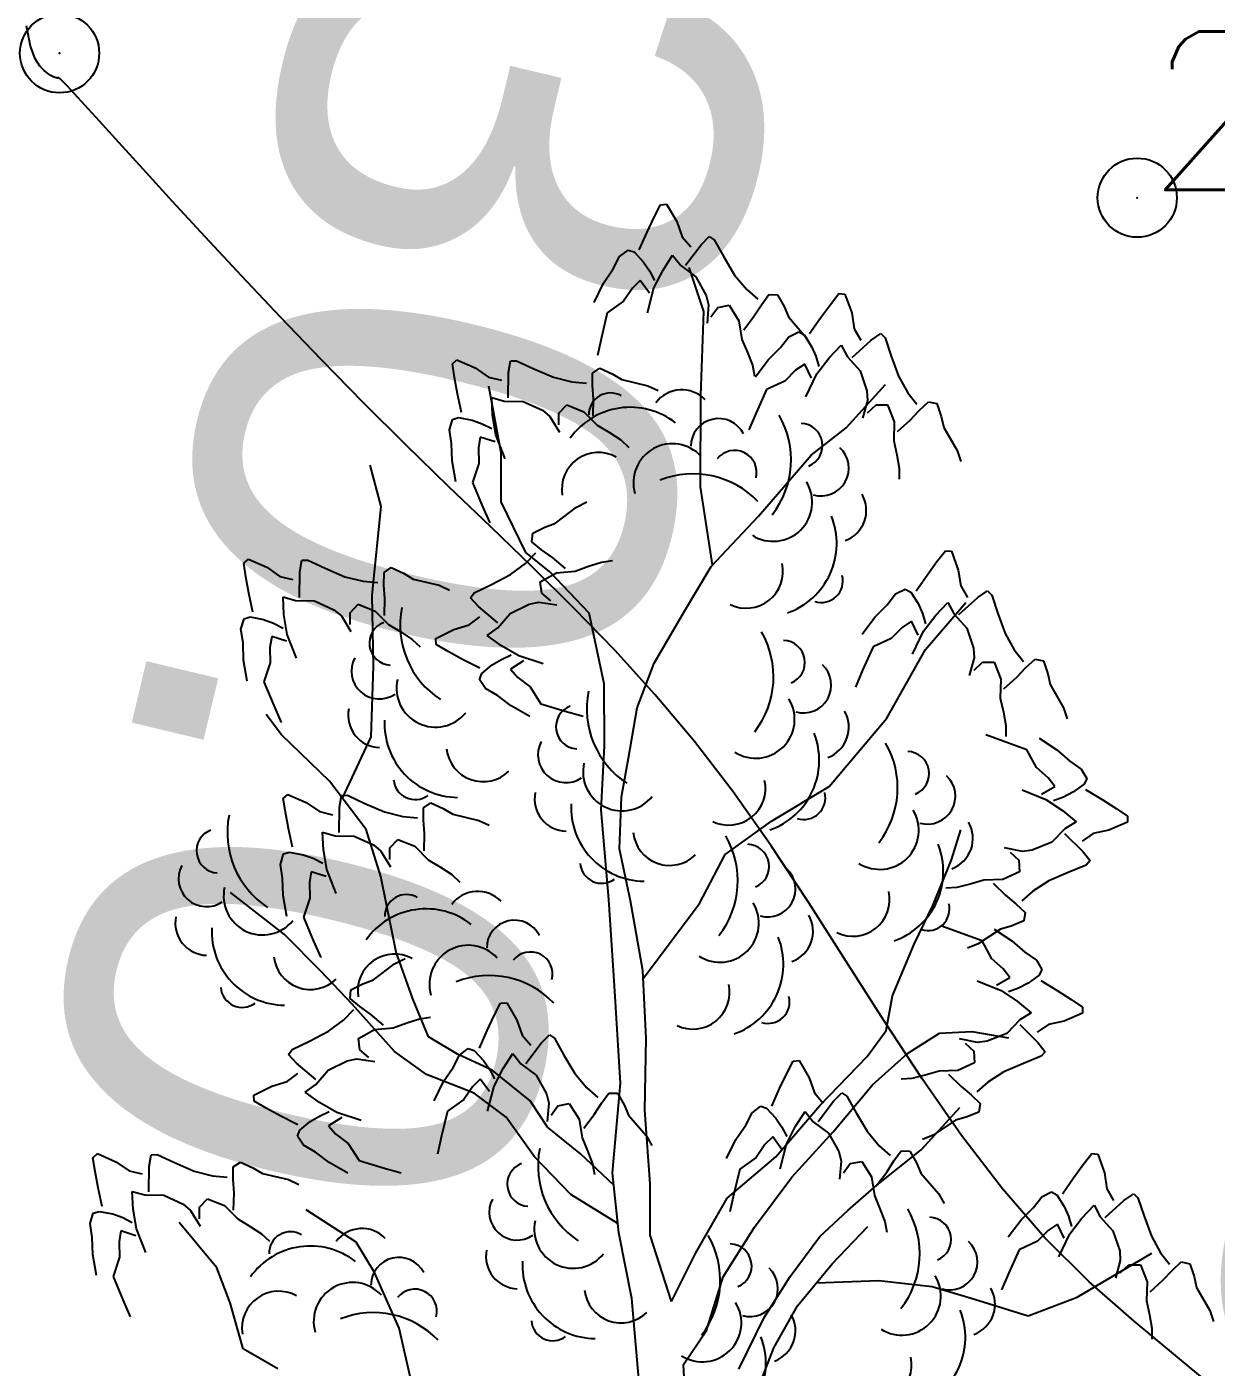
# Model space of a CAD drawing. Header units: millimetres. Extents: x 524954 to 526204, y 9523489 to 9524010.
# Drawn here: x 525163.7 to 525171.21, y 9523746.87 to 9523755.34 of the extents above; entities that cross this region are included whole.
import ezdxf
from ezdxf.enums import TextEntityAlignment as Align

# ---------------------------------------------------------------- set-up
doc = ezdxf.new("R2010")
doc.units = ezdxf.units.MM
doc.header["$PDMODE"] = 32
doc.header["$PDSIZE"] = 0.5
doc.linetypes.add('ACAD_ISO12W100', pattern=[21, 12, -3, 0, -3, 0, -3])
for name, color, linetype in [('Arbre', 34, 'ACAD_ISO12W100'), ('CN_10_00', 1, 'Continuous'), ('Route - Axe Route de la corniche 1 - Restitution en plan - Talus déblais', 1, 'Continuous'), ('Route - Axe Route de la corniche 1 - Textes - Tabulations', 5, 'Continuous'), ('TopoAlt', 3, 'Continuous'), ('TOPOJIS', 7, 'Continuous')]:
    doc.layers.add(name, color=color, linetype=linetype)
doc.styles.add('Affichages route', font='arial.ttf', dxfattribs={"height": 0.5})
doc.styles.add('Simplex 1.0', font='Simplex.shx', dxfattribs={"width": 0.99, "height": 1})

# ---------------------------------------------------------------- blocks, each defined once
blk = doc.blocks.new('TCPOINT M')
at = {"color": 0}
blk.add_point((0, 0), dxfattribs=at)
at = {"layer": 'TopoAlt', "style": 'Simplex 1.0', "width": 0.99}
blk.add_attdef('ALT', (0.15, 0.15), '', height=1, dxfattribs=at)
blk = doc.blocks.new('v088')
at = {"color": 3, "linetype": 'Continuous'}
for p, q in [((-0.0239, 12.3184), (0.0161, 12.3965)), ((0.0161, 12.3965), (0.0546, 12.3999)), ((0.0546, 12.3999), (0.1184, 12.2906)), ((-0.0686, 12.2238), (-0.0239, 12.3184)), ((0.1184, 12.2906), (0.1522, 12.1952)), ((-0.1179, 12.1126), (-0.0686, 12.2238)), ((0.1522, 12.1952), (0.2074, 12.1313)), ((0.2717, 12.1435), (0.3242, 12.1966)), ((0.3242, 12.1966), (0.3557, 12.1751)), ((-0.2428, 12.0693), (-0.1881, 12.111)), ((-0.1881, 12.111), (-0.1505, 12.0986)), ((0.1746, 12.0155), (0.2717, 12.1435)), ((0.3557, 12.1751), (0.415, 12.0689)), ((-0.2828, 11.9912), (-0.2428, 12.0693)), ((-0.1505, 12.0986), (-0.0915, 12.0354)), ((-0.0915, 12.0354), (-0.0536, 11.98)), ((0.0317, 11.9844), (0.0922, 12.0781)), ((0.0922, 12.0781), (0.1437, 12.0135)), ((0.415, 12.0689), (0.4841, 11.9528)), ((-0.344, 11.9013), (-0.2828, 11.9912)), ((-0.0536, 11.98), (-0.0225, 11.9193)), ((-0.0252, 11.8718), (0.0317, 11.9844)), ((0.1437, 12.0135), (0.2395, 11.9416)), ((0.2395, 11.9416), (0.3048, 11.8248)), ((0.4841, 11.9528), (0.5601, 11.8616)), ((-0.4033, 11.7804), (-0.344, 11.9013)), ((-0.1618, 11.8694), (-0.2169, 11.7884)), ((-0.1123, 11.9179), (-0.1618, 11.8694)), ((-0.0542, 11.8389), (-0.1123, 11.9179)), ((-0.066, 11.7153), (-0.0252, 11.8718)), ((0.5601, 11.8616), (0.6304, 11.8005)), ((-0.2169, 11.7884), (-0.3202, 11.714)), ((0.3048, 11.8248), (0.32, 11.7651)), ((0.6527, 11.7656), (0.6994, 11.8293)), ((0.6994, 11.8293), (0.7544, 11.828)), ((0.7544, 11.828), (0.796, 11.7537)), ((1.0886, 11.7676), (1.1424, 11.8368)), ((1.1424, 11.8368), (1.1809, 11.833)), ((1.1809, 11.833), (1.2232, 11.7138)), ((-0.3202, 11.714), (-0.3572, 11.5582)), ((0.32, 11.7651), (0.3106, 11.6498)), ((0.3344, 11.6895), (0.378, 11.7487)), ((0.378, 11.7487), (0.4498, 11.7623)), ((0.4498, 11.7623), (0.5114, 11.6644)), ((0.5418, 11.6075), (0.6075, 11.6944)), ((0.6075, 11.6944), (0.6527, 11.7656)), ((0.796, 11.7537), (0.824, 11.6885)), ((0.824, 11.6885), (0.9344, 11.5607)), ((1.027, 11.683), (1.0886, 11.7676)), ((1.2232, 11.7138), (1.2386, 11.6137)), ((0.5114, 11.6644), (0.5299, 11.5465)), ((0.9578, 11.583), (1.027, 11.683)), ((1.2386, 11.6137), (1.2809, 11.5407)), ((-0.3572, 11.5582), (-0.3824, 11.4437)), ((0.5299, 11.5465), (0.5653, 11.4632)), ((0.7732, 11.4945), (0.827, 11.5637)), ((0.827, 11.5637), (0.8886, 11.5945)), ((0.8886, 11.5945), (0.9232, 11.5753)), ((0.9232, 11.5753), (0.9693, 11.5022)), ((0.9344, 11.5607), (0.97, 11.497)), ((1.2271, 11.433), (1.3463, 11.5407)), ((1.3463, 11.5407), (1.4079, 11.583)), ((1.4079, 11.583), (1.4348, 11.556)), ((1.4348, 11.556), (1.4733, 11.4406)), ((0.5653, 11.4632), (0.5962, 11.3829)), ((0.6962, 11.4176), (0.7732, 11.4945)), ((0.9693, 11.5022), (0.9963, 11.4406)), ((0.9963, 11.4406), (1.0155, 11.3753)), ((1.0809, 11.4291), (1.1578, 11.5099)), ((1.1578, 11.5099), (1.1963, 11.4368)), ((1.1963, 11.4368), (1.2771, 11.3483)), ((1.4733, 11.4406), (1.5194, 11.3137)), ((-1.2987, 11.3921), (-1.2695, 11.4174)), ((-1.2853, 11.3054), (-1.2987, 11.3921)), ((-1.2695, 11.4174), (-1.1537, 11.3664)), ((-1.1537, 11.3664), (-1.0704, 11.3089)), ((-0.9434, 11.3371), (-0.9319, 11.4109)), ((-0.9319, 11.4109), (-0.8938, 11.412)), ((-0.8938, 11.412), (-0.7835, 11.3608)), ((-0.7835, 11.3608), (-0.6595, 11.3072)), ((-0.4126, 11.3334), (-0.3673, 11.3647)), ((-0.3673, 11.3647), (-0.2901, 11.3288)), ((0.5962, 11.3829), (0.6091, 11.3149)), ((0.6155, 11.3099), (0.6962, 11.4176)), ((0.8693, 11.3522), (0.8001, 11.2829)), ((0.927, 11.3906), (0.8693, 11.3522)), ((0.9693, 11.3022), (0.927, 11.3906)), ((1.004, 11.3291), (1.0809, 11.4291)), ((1.2771, 11.3483), (1.3194, 11.2214)), ((-1.266, 11.2026), (-1.2853, 11.3054)), ((-1.0704, 11.3089), (-0.9882, 11.2895)), ((-0.9469, 11.1764), (-0.9434, 11.3371)), ((-0.6595, 11.3072), (-0.5444, 11.2779)), ((-0.5444, 11.2779), (-0.4516, 11.2697)), ((-0.4131, 11.2545), (-0.4126, 11.3334)), ((-0.2901, 11.3288), (-0.2291, 11.2925)), ((-0.2291, 11.2925), (-0.0648, 11.2537)), ((0.8001, 11.2829), (0.6847, 11.2291)), ((0.9347, 11.1829), (1.004, 11.3291)), ((1.5194, 11.3137), (1.5771, 11.2099)), ((-1.2408, 11.0836), (-1.266, 11.2026)), ((-1.0503, 11.1789), (-0.9708, 11.1567)), ((-1.0444, 11.0675), (-1.0503, 11.1789)), ((-0.4079, 11.1703), (-0.4131, 11.2545)), ((-0.0648, 11.2537), (0.0014, 11.223)), ((0.6847, 11.2291), (0.6193, 11.0829)), ((1.3194, 11.2214), (1.3232, 11.1598)), ((1.5771, 11.2099), (1.6348, 11.1368)), ((-0.9708, 11.1567), (-0.851, 11.1547)), ((-0.851, 11.1547), (-0.7296, 11.0984)), ((-0.7296, 11.0984), (-0.6822, 11.0589)), ((-0.6257, 11.0796), (-0.5755, 11.1328)), ((-0.5755, 11.1328), (-0.4682, 11.0896)), ((-0.4102, 11.0614), (-0.4079, 11.1703)), ((1.3232, 11.1598), (1.2925, 11.0483)), ((1.3232, 11.0829), (1.3771, 11.1329)), ((1.3771, 11.1329), (1.4502, 11.1329)), ((1.4502, 11.1329), (1.4925, 11.0252)), ((1.5925, 11.0368), (1.6502, 11.0983)), ((1.6502, 11.0983), (1.7079, 11.1522)), ((1.7079, 11.1522), (1.7617, 11.1406)), ((1.7617, 11.1406), (1.7887, 11.0598)), ((-1.3166, 10.9752), (-1.2967, 11.0411)), ((-1.2967, 11.0411), (-1.2589, 11.0531)), ((-1.2589, 11.0531), (-1.1741, 11.0365)), ((-1.1741, 11.0365), (-1.1109, 11.0139)), ((-1.1109, 11.0139), (-1.0501, 10.983)), ((-1.0245, 10.9429), (-1.0444, 11.0675)), ((-0.6822, 11.0589), (-0.6222, 10.96)), ((-0.6263, 11.0061), (-0.6257, 11.0796)), ((-0.4682, 11.0896), (-0.3841, 11.005)), ((0.6193, 11.0829), (0.5731, 10.9752)), ((1.4925, 11.0252), (1.4886, 10.906)), ((1.5117, 10.9637), (1.5925, 11.0368)), ((1.7887, 11.0598), (1.8041, 10.9906)), ((-1.3032, 10.8885), (-1.3166, 10.9752)), ((-1.122, 10.9292), (-1.1336, 10.8608)), ((-1.0286, 10.8992), (-1.122, 10.9292)), ((-0.9657, 10.7922), (-1.0245, 10.9429)), ((-0.3841, 11.005), (-0.3065, 10.9583)), ((-0.3065, 10.9583), (-0.2344, 10.9114)), ((1.8041, 10.9906), (1.8887, 10.8444)), ((-1.3, 10.7798), (-1.3032, 10.8885)), ((-1.1336, 10.8608), (-1.1308, 10.7629)), ((-0.2344, 10.9114), (-0.1841, 10.8638)), ((1.4886, 10.906), (1.5079, 10.8175)), ((1.8887, 10.8444), (1.9118, 10.7752)), ((-1.2771, 10.6471), (-1.3, 10.7798)), ((-1.1308, 10.7629), (-1.1708, 10.642)), ((1.5079, 10.8175), (1.5233, 10.7329)), ((1.5233, 10.7329), (1.5233, 10.6636)), ((-1.1708, 10.642), (-1.1094, 10.4942)), ((-0.514, 10.4875), (-0.4484, 10.5194)), ((-1.1094, 10.4942), (-1.0628, 10.3867)), ((-0.648, 10.3846), (-0.514, 10.4875)), ((-0.7912, 10.3231), (-0.7146, 10.3603)), ((-0.7146, 10.3603), (-0.648, 10.3846)), ((-0.7957, 10.2682), (-0.7912, 10.3231)), ((-0.7348, 10.218), (-0.7957, 10.2682)), ((-0.8359, 10.1311), (-0.7709, 10.1978)), ((-0.6662, 10.1688), (-0.7348, 10.218)), ((-0.5833, 10.0982), (-0.6662, 10.1688)), ((1.7617, 10.1424), (1.8156, 10.2117)), ((1.8156, 10.2117), (1.8541, 10.2078)), ((1.8541, 10.2078), (1.8964, 10.0886)), ((-2.6162, 10.1323), (-2.587, 10.1577)), ((-2.6028, 10.0456), (-2.6162, 10.1323)), ((-2.587, 10.1577), (-2.4712, 10.1066)), ((-2.4712, 10.1066), (-2.3879, 10.0492)), ((-2.2643, 9.9167), (-2.2608, 10.0773)), ((-2.2608, 10.0773), (-2.2494, 10.1511)), ((-2.2494, 10.1511), (-2.2113, 10.1522)), ((-2.2113, 10.1522), (-2.101, 10.101)), ((-2.101, 10.101), (-1.977, 10.0475)), ((-1.7301, 10.0737), (-1.6848, 10.1049)), ((-1.6848, 10.1049), (-1.6075, 10.069)), ((-0.9313, 10.0604), (-0.8359, 10.1311)), ((-0.6418, 10.0712), (-0.5231, 10.0829)), ((-0.5231, 10.0829), (-0.4378, 10.1134)), ((-0.4378, 10.1134), (-0.3559, 10.1397)), ((-0.3559, 10.1397), (-0.2873, 10.1487)), ((1.7002, 10.0578), (1.7617, 10.1424)), ((1.8964, 10.0886), (1.9118, 9.9886)), ((-2.5835, 9.9428), (-2.6028, 10.0456)), ((-2.3879, 10.0492), (-2.3057, 10.0298)), ((-1.977, 10.0475), (-1.8618, 10.0181)), ((-1.8618, 10.0181), (-1.7691, 10.0099)), ((-1.7305, 9.9947), (-1.7301, 10.0737)), ((-1.7254, 9.9105), (-1.7305, 9.9947)), ((-1.6075, 10.069), (-1.5466, 10.0327)), ((-1.5466, 10.0327), (-1.3822, 9.9939)), ((-1.3822, 9.9939), (-1.316, 9.9632)), ((-1.1606, 9.945), (-1.0512, 9.9981)), ((-1.0512, 9.9981), (-0.9313, 10.0604)), ((-0.7431, 10.0152), (-0.6418, 10.0712)), ((-0.7336, 9.9427), (-0.7431, 10.0152)), ((1.631, 9.9578), (1.7002, 10.0578)), ((-2.5582, 9.8238), (-2.5835, 9.9428)), ((-2.3678, 9.9191), (-2.2883, 9.8969)), ((-2.3619, 9.8077), (-2.3678, 9.9191)), ((-1.7277, 9.8016), (-1.7254, 9.9105)), ((-1.1838, 9.9148), (-1.1606, 9.945)), ((-1.1339, 9.8592), (-1.1838, 9.9148)), ((-0.677, 9.8958), (-0.7336, 9.9427)), ((1.4463, 9.8693), (1.5002, 9.9386)), ((1.5002, 9.9386), (1.5617, 9.9693)), ((1.5617, 9.9693), (1.5963, 9.9501)), ((1.5963, 9.9501), (1.6425, 9.877)), ((1.9002, 9.8078), (2.0195, 9.9155)), ((1.9118, 9.9886), (1.9541, 9.9155)), ((2.0195, 9.9155), (2.081, 9.9578)), ((2.081, 9.9578), (2.1079, 9.9309)), ((2.1079, 9.9309), (2.1464, 9.8155)), ((-2.2883, 9.8969), (-2.1685, 9.895)), ((-2.1685, 9.895), (-2.0471, 9.8386)), ((-2.0471, 9.8386), (-1.9997, 9.7992)), ((-1.9432, 9.8199), (-1.893, 9.873)), ((-1.893, 9.873), (-1.7856, 9.8299)), ((-1.7856, 9.8299), (-1.7015, 9.7452)), ((-1.0116, 9.755), (-1.1339, 9.8592)), ((-0.9342, 9.8156), (-0.8138, 9.874)), ((-0.8138, 9.874), (-0.7533, 9.8858)), ((-0.7533, 9.8858), (-0.6387, 9.8698)), ((1.3694, 9.7924), (1.4463, 9.8693)), ((1.6425, 9.877), (1.6694, 9.8155)), ((1.7541, 9.8039), (1.831, 9.8847)), ((1.831, 9.8847), (1.8695, 9.8116)), ((-2.634, 9.7155), (-2.6142, 9.7814)), ((-2.6142, 9.7814), (-2.5764, 9.7933)), ((-2.5764, 9.7933), (-2.4916, 9.7768)), ((-2.4916, 9.7768), (-2.4283, 9.7541)), ((-2.4283, 9.7541), (-2.3676, 9.7232)), ((-2.3419, 9.6831), (-2.3619, 9.8077)), ((-1.9997, 9.7992), (-1.9397, 9.7002)), ((-1.9438, 9.7464), (-1.9432, 9.8199)), ((-1.7015, 9.7452), (-1.624, 9.6985)), ((-1.2895, 9.7147), (-1.1923, 9.7429)), ((-1.1923, 9.7429), (-1.1254, 9.7944)), ((-1.0114, 9.724), (-0.9342, 9.8156)), ((1.2886, 9.6847), (1.3694, 9.7924)), ((1.6002, 9.7655), (1.5425, 9.727)), ((1.6425, 9.677), (1.6002, 9.7655)), ((1.6694, 9.8155), (1.6887, 9.7501)), ((1.6771, 9.7039), (1.7541, 9.8039)), ((1.8695, 9.8116), (1.9502, 9.7232)), ((2.1464, 9.8155), (2.1926, 9.6885)), ((-2.6206, 9.6288), (-2.634, 9.7155)), ((-2.4395, 9.6694), (-2.4511, 9.6011)), ((-2.3461, 9.6395), (-2.4395, 9.6694)), ((-2.2831, 9.5325), (-2.3419, 9.6831)), ((-1.624, 9.6985), (-1.5519, 9.6516)), ((-1.4022, 9.6572), (-1.2895, 9.7147)), ((-1.401, 9.6186), (-1.4022, 9.6572)), ((-1.0789, 9.6763), (-1.0114, 9.724)), ((-0.9888, 9.6106), (-1.0789, 9.6763)), ((1.4733, 9.6578), (1.3579, 9.6039)), ((1.5425, 9.727), (1.4733, 9.6578)), ((1.6079, 9.5578), (1.6771, 9.7039)), ((1.9502, 9.7232), (1.9925, 9.5962)), ((2.1926, 9.6885), (2.2503, 9.5847)), ((-2.6175, 9.52), (-2.6206, 9.6288)), ((-2.4511, 9.6011), (-2.4483, 9.5032)), ((-1.5519, 9.6516), (-1.5015, 9.6041)), ((-1.3254, 9.5742), (-1.401, 9.6186)), ((-1.2335, 9.5242), (-1.3254, 9.5742)), ((-0.8796, 9.5473), (-0.9888, 9.6106)), ((1.3579, 9.6039), (1.2925, 9.4577)), ((1.9925, 9.5962), (1.9964, 9.5347)), ((2.2503, 9.5847), (2.308, 9.5116)), ((-2.5946, 9.3874), (-2.6175, 9.52)), ((-2.4483, 9.5032), (-2.4883, 9.3823)), ((-1.1253, 9.4685), (-1.2335, 9.5242)), ((-1.1132, 9.4352), (-1.0467, 9.4905)), ((-1.0467, 9.4905), (-0.9892, 9.5252)), ((-0.9892, 9.5252), (-0.9269, 9.5527)), ((-0.8484, 9.5165), (-0.9306, 9.463)), ((-0.7257, 9.4976), (-0.8796, 9.5473)), ((1.9964, 9.5347), (1.9656, 9.4231)), ((1.9964, 9.4577), (2.0502, 9.5077)), ((2.0502, 9.5077), (2.1233, 9.5077)), ((2.1233, 9.5077), (2.1656, 9.4)), ((2.3233, 9.4731), (2.381, 9.527)), ((2.381, 9.527), (2.4349, 9.5154)), ((2.4349, 9.5154), (2.4618, 9.4347)), ((-1.1278, 9.3984), (-1.1132, 9.4352)), ((-0.9306, 9.463), (-0.885, 9.4108)), ((-0.885, 9.4108), (-0.8073, 9.3511)), ((1.2925, 9.4577), (1.2463, 9.35)), ((2.1656, 9.4), (2.1618, 9.2808)), ((2.1849, 9.3385), (2.2657, 9.4116)), ((2.2657, 9.4116), (2.3233, 9.4731)), ((2.4618, 9.4347), (2.4772, 9.3654)), ((-2.4883, 9.3823), (-2.4269, 9.2344)), ((-1.0892, 9.3413), (-1.1278, 9.3984)), ((-1.0136, 9.2969), (-1.0892, 9.3413)), ((-0.8073, 9.3511), (-0.7389, 9.2437)), ((2.4772, 9.3654), (2.5618, 9.2193)), ((-2.4269, 9.2344), (-2.3802, 9.1269)), ((-0.9273, 9.2307), (-1.0136, 9.2969)), ((-0.81, 9.1646), (-0.9273, 9.2307)), ((-0.7389, 9.2437), (-0.5855, 9.1979)), ((2.1618, 9.2808), (2.181, 9.1923)), ((-0.5855, 9.1979), (-0.4727, 9.1661)), ((2.181, 9.1923), (2.1964, 9.1077)), ((2.5618, 9.2193), (2.5849, 9.15)), ((2.1964, 9.1077), (2.1964, 9.0385)), ((2.1801, 9.009), (2.0697, 9.0483)), ((2.3301, 8.953), (2.1801, 9.009)), ((2.4064, 9.0272), (2.519, 8.9533)), ((2.3912, 8.8412), (2.3301, 8.953)), ((2.519, 8.9533), (2.6006, 8.8814)), ((2.4646, 8.7765), (2.3912, 8.8412)), ((2.6006, 8.8814), (2.6731, 8.832)), ((2.6731, 8.832), (2.7077, 8.7725)), ((2.5067, 8.7213), (2.4646, 8.7765)), ((2.6907, 8.7368), (2.6207, 8.6861)), ((2.7077, 8.7725), (2.6907, 8.7368)), ((-2.3661, 8.6466), (-2.3369, 8.6719)), ((-2.3527, 8.5599), (-2.3661, 8.6466)), ((-2.3369, 8.6719), (-2.2212, 8.6209)), ((-2.0108, 8.5916), (-1.9993, 8.6654)), ((-1.9993, 8.6654), (-1.9613, 8.6665)), ((-1.9613, 8.6665), (-1.8509, 8.6153)), ((2.2998, 8.7005), (2.4501, 8.6406)), ((2.421, 8.6735), (2.5067, 8.7213)), ((2.4501, 8.6406), (2.5548, 8.5702)), ((2.5609, 8.6554), (2.4969, 8.632)), ((2.6207, 8.6861), (2.5609, 8.6554)), ((2.7005, 8.7027), (2.8047, 8.6399)), ((2.8047, 8.6399), (2.8931, 8.5838)), ((-2.3334, 8.4571), (-2.3527, 8.5599)), ((-2.2212, 8.6209), (-2.1379, 8.5634)), ((-2.1379, 8.5634), (-2.0557, 8.544)), ((-2.0143, 8.4309), (-2.0108, 8.5916)), ((-1.8509, 8.6153), (-1.7269, 8.5617)), ((-1.7269, 8.5617), (-1.6118, 8.5324)), ((-1.4805, 8.509), (-1.4801, 8.5879)), ((-1.4801, 8.5879), (-1.4347, 8.6192)), ((-1.4347, 8.6192), (-1.3575, 8.5833)), ((-1.3575, 8.5833), (-1.2966, 8.547)), ((2.5548, 8.5702), (2.6402, 8.4985)), ((2.8931, 8.5838), (2.9656, 8.5345)), ((-1.6118, 8.5324), (-1.519, 8.5242)), ((-1.4754, 8.4248), (-1.4805, 8.509)), ((-1.2966, 8.547), (-1.1322, 8.5082)), ((-1.1322, 8.5082), (-1.066, 8.4775)), ((2.6402, 8.4985), (2.5697, 8.4555)), ((2.9641, 8.4958), (2.8478, 8.4461)), ((2.9656, 8.5345), (2.9641, 8.4958)), ((-2.3082, 8.3381), (-2.3334, 8.4571)), ((-2.1178, 8.4334), (-2.0382, 8.4112)), ((-2.1118, 8.322), (-2.1178, 8.4334)), ((-2.0382, 8.4112), (-1.9184, 8.4092)), ((-1.9184, 8.4092), (-1.7971, 8.3529)), ((-1.6931, 8.3341), (-1.643, 8.3873)), ((-1.643, 8.3873), (-1.5356, 8.3441)), ((-1.4776, 8.3159), (-1.4754, 8.4248)), ((2.5697, 8.4555), (2.4865, 8.3693)), ((2.5678, 8.4245), (2.6828, 8.3123)), ((2.749, 8.4244), (2.6787, 8.3776)), ((2.8478, 8.4461), (2.749, 8.4244)), ((-2.3641, 8.2956), (-2.3264, 8.3076)), ((-2.3264, 8.3076), (-2.2415, 8.291)), ((-2.0919, 8.1974), (-2.1118, 8.322)), ((-1.7971, 8.3529), (-1.7497, 8.3134)), ((-1.7497, 8.3134), (-1.6897, 8.2145)), ((-1.6937, 8.2606), (-1.6931, 8.3341)), ((-1.5356, 8.3441), (-1.4515, 8.2595)), ((2.3013, 8.3113), (2.188, 8.335)), ((2.2245, 8.3065), (2.2778, 8.2559)), ((2.3625, 8.3191), (2.3013, 8.3113)), ((2.4865, 8.3693), (2.3625, 8.3191)), ((2.6828, 8.3123), (2.7289, 8.2536)), ((-2.384, 8.2298), (-2.3641, 8.2956)), ((-2.3706, 8.1431), (-2.384, 8.2298)), ((-2.2415, 8.291), (-2.1783, 8.2684)), ((-2.1783, 8.2684), (-2.1175, 8.2375)), ((-1.4515, 8.2595), (-1.374, 8.2128)), ((2.2778, 8.2559), (2.2824, 8.183)), ((2.7037, 8.225), (2.591, 8.1793)), ((2.7289, 8.2536), (2.7037, 8.225)), ((-2.3674, 8.0343), (-2.3706, 8.1431)), ((-2.1895, 8.1837), (-2.2011, 8.1153)), ((-2.0961, 8.1537), (-2.1895, 8.1837)), ((-2.0331, 8.0467), (-2.0919, 8.1974)), ((-1.374, 8.2128), (-1.3019, 8.1659)), ((-1.3019, 8.1659), (-1.2515, 8.1184)), ((2.0584, 8.1303), (1.9713, 8.1055)), ((2.1776, 8.1339), (2.0584, 8.1303)), ((2.2824, 8.183), (2.1776, 8.1339)), ((2.591, 8.1793), (2.4672, 8.1253)), ((-2.2011, 8.1153), (-2.1982, 8.0174)), ((1.8878, 8.0848), (1.8187, 8.0804)), ((1.9713, 8.1055), (1.8878, 8.0848)), ((2.1174, 8.1109), (2.1954, 8.0349)), ((2.3672, 8.0611), (2.2979, 7.9989)), ((2.4672, 8.1253), (2.3672, 8.0611)), ((-2.3445, 7.9016), (-2.3674, 8.0343)), ((-2.1982, 8.0174), (-2.2383, 7.8966)), ((2.1954, 8.0349), (2.2605, 7.9811)), ((2.2605, 7.9811), (2.3179, 7.927)), ((-2.2383, 7.8966), (-2.1768, 7.7487)), ((2.3179, 7.927), (2.3098, 7.8725)), ((1.8965, 7.8022), (1.7861, 7.8414)), ((2.0465, 7.7461), (1.8965, 7.8022)), ((2.1627, 7.8208), (2.0222, 7.7271)), ((2.1227, 7.8203), (2.2353, 7.7465)), ((2.2308, 7.8405), (2.1627, 7.8208)), ((2.3098, 7.8725), (2.2308, 7.8405)), ((-2.1768, 7.7487), (-2.1302, 7.6412)), ((2.0222, 7.7271), (1.9545, 7.6997)), ((2.1075, 7.6343), (2.0465, 7.7461)), ((2.2353, 7.7465), (2.3169, 7.6746)), ((-1.6632, 7.6026), (-1.5976, 7.6345)), ((2.1809, 7.5696), (2.1075, 7.6343)), ((2.3169, 7.6746), (2.3894, 7.6252)), ((2.3894, 7.6252), (2.424, 7.5657)), ((-1.7972, 7.4997), (-1.6632, 7.6026)), ((2.223, 7.5144), (2.1809, 7.5696)), ((2.424, 7.5657), (2.407, 7.5299)), ((-1.9404, 7.4382), (-1.8638, 7.4754)), ((-1.8638, 7.4754), (-1.7972, 7.4997)), ((2.0162, 7.4937), (2.1664, 7.4338)), ((2.1373, 7.4666), (2.223, 7.5144)), ((2.337, 7.4793), (2.2772, 7.4485)), ((2.407, 7.5299), (2.337, 7.4793)), ((2.4169, 7.4959), (2.521, 7.4331)), ((-1.9448, 7.3833), (-1.9404, 7.4382)), ((-1.8839, 7.3331), (-1.9448, 7.3833)), ((2.1664, 7.4338), (2.2711, 7.3633)), ((2.2772, 7.4485), (2.2132, 7.4252)), ((2.521, 7.4331), (2.6094, 7.377)), ((2.6094, 7.377), (2.6819, 7.3276)), ((-1.985, 7.2461), (-1.9201, 7.3129)), ((-1.8154, 7.2839), (-1.8839, 7.3331)), ((-1.7325, 7.2133), (-1.8154, 7.2839)), ((-1.0336, 7.2746), (-0.9936, 7.3527)), ((-0.9936, 7.3527), (-0.9551, 7.3561)), ((-0.9551, 7.3561), (-0.8913, 7.2468)), ((2.2711, 7.3633), (2.3565, 7.2916)), ((2.3565, 7.2916), (2.286, 7.2486)), ((2.6805, 7.289), (2.5641, 7.2392)), ((2.6819, 7.3276), (2.6805, 7.289)), ((-2.0805, 7.1754), (-1.985, 7.2461)), ((-1.791, 7.1862), (-1.6722, 7.1979)), ((-1.6722, 7.1979), (-1.587, 7.2285)), ((-1.587, 7.2285), (-1.5051, 7.2548)), ((-1.5051, 7.2548), (-1.4365, 7.2638)), ((-1.0783, 7.18), (-1.0336, 7.2746)), ((-0.8913, 7.2468), (-0.8575, 7.1514)), ((2.286, 7.2486), (2.2028, 7.1624)), ((2.2841, 7.2177), (2.3991, 7.1055)), ((2.4653, 7.2176), (2.395, 7.1707)), ((2.5641, 7.2392), (2.4653, 7.2176)), ((-2.3098, 7.06), (-2.2004, 7.1132)), ((-2.2004, 7.1132), (-2.0805, 7.1754)), ((-1.8923, 7.1303), (-1.791, 7.1862)), ((-1.8828, 7.0578), (-1.8923, 7.1303)), ((-1.1277, 7.0688), (-1.0783, 7.18)), ((-0.8575, 7.1514), (-0.8023, 7.0875)), ((-0.7381, 7.0997), (-0.6855, 7.1528)), ((-0.6855, 7.1528), (-0.654, 7.1313)), ((-0.654, 7.1313), (-0.5947, 7.0251)), ((2.0176, 7.1045), (1.9044, 7.1282)), ((2.2028, 7.1624), (2.0788, 7.1122)), ((-2.333, 7.0298), (-2.3098, 7.06)), ((-2.283, 6.9743), (-2.333, 7.0298)), ((-1.8262, 7.0109), (-1.8828, 7.0578)), ((-1.2526, 7.0255), (-1.1978, 7.0672)), ((-1.1978, 7.0672), (-1.1602, 7.0548)), ((-1.1602, 7.0548), (-1.1012, 6.9916)), ((-0.978, 6.9406), (-0.9175, 7.0343)), ((-0.9175, 7.0343), (-0.8661, 6.9697)), ((-0.8351, 6.9716), (-0.7381, 7.0997)), ((1.9408, 7.0996), (1.9941, 7.049)), ((1.9941, 7.049), (1.9988, 6.9761)), ((2.0788, 7.1122), (2.0176, 7.1045)), ((2.3991, 7.1055), (2.4452, 7.0467)), ((2.4452, 7.0467), (2.4201, 7.0181)), ((-2.1607, 6.8701), (-2.283, 6.9743)), ((-2.0833, 6.9307), (-1.963, 6.9891)), ((-1.963, 6.9891), (-1.9025, 7.0009)), ((-1.9025, 7.0009), (-1.7879, 6.9849)), ((-1.3538, 6.8575), (-1.2925, 6.9474)), ((-1.2925, 6.9474), (-1.2526, 7.0255)), ((-1.1012, 6.9916), (-1.0633, 6.9361)), ((-0.8661, 6.9697), (-0.7702, 6.8978)), ((-0.5947, 7.0251), (-0.5257, 6.909)), ((0.8128, 6.9092), (0.8527, 6.9872)), ((0.8527, 6.9872), (0.8913, 6.9906)), ((0.8913, 6.9906), (0.9551, 6.8814)), ((1.9988, 6.9761), (1.8939, 6.9271)), ((2.3073, 6.9725), (2.1835, 6.9184)), ((2.4201, 7.0181), (2.3073, 6.9725)), ((-2.3415, 6.858), (-2.2745, 6.9095)), ((-2.1606, 6.8391), (-2.0833, 6.9307)), ((-1.122, 6.8741), (-1.1715, 6.8255)), ((-1.0639, 6.7951), (-1.122, 6.8741)), ((-1.0633, 6.9361), (-1.0322, 6.8755)), ((-1.0349, 6.828), (-0.978, 6.9406)), ((-0.7702, 6.8978), (-0.705, 6.781)), ((-0.5257, 6.909), (-0.4496, 6.8178)), ((0.7681, 6.8145), (0.8128, 6.9092)), ((0.9551, 6.8814), (0.9888, 6.786)), ((1.6041, 6.8779), (1.535, 6.8736)), ((1.6876, 6.8986), (1.6041, 6.8779)), ((1.7747, 6.9234), (1.6876, 6.8986)), ((1.8939, 6.9271), (1.7747, 6.9234)), ((1.8337, 6.904), (1.9118, 6.828)), ((2.1835, 6.9184), (2.0835, 6.8543)), ((-2.5514, 6.7723), (-2.4387, 6.8298)), ((-2.4387, 6.8298), (-2.3415, 6.858)), ((-2.228, 6.7914), (-2.1606, 6.8391)), ((-2.1379, 6.7256), (-2.228, 6.7914)), ((-1.413, 6.7366), (-1.3538, 6.8575)), ((-1.1715, 6.8255), (-1.2266, 6.7446)), ((-1.0757, 6.6715), (-1.0349, 6.828)), ((-0.705, 6.781), (-0.6897, 6.7213)), ((-0.4496, 6.8178), (-0.3793, 6.7567)), ((-0.357, 6.7218), (-0.3104, 6.7855)), ((-0.3104, 6.7855), (-0.2553, 6.7842)), ((-0.2553, 6.7842), (-0.2138, 6.7099)), ((0.7187, 6.7034), (0.7681, 6.8145)), ((0.9888, 6.786), (1.0441, 6.7221)), ((1.1083, 6.7343), (1.1609, 6.7873)), ((1.1609, 6.7873), (1.1923, 6.7659)), ((1.9118, 6.828), (1.9768, 6.7743)), ((1.9768, 6.7743), (2.0342, 6.7201)), ((2.0835, 6.8543), (2.0142, 6.7921)), ((-2.5502, 6.7337), (-2.5514, 6.7723)), ((-2.4746, 6.6893), (-2.5502, 6.7337)), ((-2.0288, 6.6624), (-2.1379, 6.7256)), ((-1.2266, 6.7446), (-1.3299, 6.6702)), ((-0.6897, 6.7213), (-0.6991, 6.6059)), ((-0.6753, 6.6457), (-0.6318, 6.7049)), ((-0.6318, 6.7049), (-0.56, 6.7185)), ((-0.56, 6.7185), (-0.4983, 6.6206)), ((-0.4022, 6.6506), (-0.357, 6.7218)), ((-0.2138, 6.7099), (-0.1857, 6.6447)), ((0.5938, 6.6601), (0.6485, 6.7018)), ((0.6485, 6.7018), (0.6861, 6.6893)), ((1.0112, 6.6062), (1.1083, 6.7343)), ((1.1923, 6.7659), (1.2517, 6.6597)), ((2.0342, 6.7201), (2.0261, 6.6656)), ((-2.3827, 6.6392), (-2.4746, 6.6893)), ((-2.2745, 6.5836), (-2.3827, 6.6392)), ((-2.2624, 6.5503), (-2.1959, 6.6055)), ((-2.1959, 6.6055), (-2.1384, 6.6402)), ((-2.1384, 6.6402), (-2.076, 6.6678)), ((-1.9976, 6.6315), (-2.0798, 6.5781)), ((-1.8748, 6.6127), (-2.0288, 6.6624)), ((-1.3299, 6.6702), (-1.3669, 6.5144)), ((-0.4983, 6.6206), (-0.4798, 6.5027)), ((-0.4679, 6.5637), (-0.4022, 6.6506)), ((-0.1857, 6.6447), (-0.0753, 6.5169)), ((0.5538, 6.582), (0.5938, 6.6601)), ((0.6861, 6.6893), (0.7451, 6.6262)), ((0.7451, 6.6262), (0.7831, 6.5707)), ((0.8684, 6.5752), (0.9289, 6.6689)), ((0.9289, 6.6689), (0.9803, 6.6043)), ((1.2517, 6.6597), (1.3207, 6.5436)), ((1.879, 6.6139), (1.7385, 6.5203)), ((1.9472, 6.6337), (1.879, 6.6139)), ((2.0261, 6.6656), (1.9472, 6.6337)), ((-2.2769, 6.5134), (-2.2624, 6.5503)), ((-2.0798, 6.5781), (-2.0342, 6.5259)), ((-2.0342, 6.5259), (-1.9565, 6.4662)), ((0.4926, 6.4921), (0.5538, 6.582)), ((0.7831, 6.5707), (0.8142, 6.5101)), ((0.8114, 6.4626), (0.8684, 6.5752)), ((0.9803, 6.6043), (1.0762, 6.5324)), ((1.0762, 6.5324), (1.1414, 6.4156)), ((1.3207, 6.5436), (1.3968, 6.4523)), ((1.7385, 6.5203), (1.6708, 6.4929)), ((-2.2384, 6.4564), (-2.2769, 6.5134)), ((-2.1628, 6.412), (-2.2384, 6.4564)), ((-1.9565, 6.4662), (-1.8881, 6.3588)), ((-1.3669, 6.5144), (-1.3922, 6.3999)), ((-0.4798, 6.5027), (-0.4444, 6.4194)), ((-0.0753, 6.5169), (-0.0397, 6.4532)), ((0.4333, 6.3712), (0.4926, 6.4921)), ((0.6749, 6.4601), (0.6198, 6.3792)), ((0.7244, 6.5087), (0.6749, 6.4601)), ((0.7824, 6.4297), (0.7244, 6.5087)), ((0.7707, 6.306), (0.8114, 6.4626)), ((1.3968, 6.4523), (1.4671, 6.3913)), ((-3.5682, 6.3771), (-3.539, 6.4025)), ((-3.5548, 6.2904), (-3.5682, 6.3771)), ((-3.539, 6.4025), (-3.4232, 6.3514)), ((-3.4232, 6.3514), (-3.3399, 6.2939)), ((-3.2129, 6.3221), (-3.2014, 6.3959)), ((-3.2014, 6.3959), (-3.1633, 6.397)), ((-3.1633, 6.397), (-3.053, 6.3458)), ((-2.0765, 6.3457), (-2.1628, 6.412)), ((-1.8881, 6.3588), (-1.7347, 6.313)), ((-0.4444, 6.4194), (-0.4135, 6.3391)), ((0.6198, 6.3792), (0.5164, 6.3047)), ((1.1414, 6.4156), (1.1567, 6.3559)), ((1.1567, 6.3559), (1.1472, 6.2405)), ((1.2146, 6.3394), (1.2864, 6.3531)), ((1.2864, 6.3531), (1.3481, 6.2552)), ((1.4442, 6.2852), (1.4894, 6.3564)), ((1.4894, 6.3564), (1.536, 6.4201)), ((1.536, 6.4201), (1.5911, 6.4188)), ((1.5911, 6.4188), (1.6326, 6.3444)), ((2.6849, 6.3343), (2.7388, 6.4036)), ((2.7388, 6.4036), (2.7772, 6.3997)), ((2.7772, 6.3997), (2.8196, 6.2805)), ((-3.5355, 6.1876), (-3.5548, 6.2904)), ((-3.3399, 6.2939), (-3.2577, 6.2746)), ((-3.2164, 6.1615), (-3.2129, 6.3221)), ((-3.053, 6.3458), (-2.929, 6.2922)), ((-2.929, 6.2922), (-2.8139, 6.2629)), ((-2.6826, 6.2395), (-2.6821, 6.3185)), ((-2.6821, 6.3185), (-2.6368, 6.3497)), ((-2.6368, 6.3497), (-2.5596, 6.3138)), ((-2.5596, 6.3138), (-2.4986, 6.2775)), ((-2.4986, 6.2775), (-2.3343, 6.2387)), ((-1.9592, 6.2797), (-2.0765, 6.3457)), ((-1.7347, 6.313), (-1.6219, 6.2812)), ((-0.4135, 6.3391), (-0.4006, 6.2711)), ((0.5164, 6.3047), (0.4795, 6.1489)), ((1.171, 6.2803), (1.2146, 6.3394)), ((1.3784, 6.1983), (1.4442, 6.2852)), ((1.6326, 6.3444), (1.6606, 6.2793)), ((1.6606, 6.2793), (1.771, 6.1515)), ((2.6234, 6.2497), (2.6849, 6.3343)), ((2.8196, 6.2805), (2.8349, 6.1805)), ((-3.5103, 6.0686), (-3.5355, 6.1876)), ((-2.8139, 6.2629), (-2.7211, 6.2547)), ((-2.6774, 6.1553), (-2.6826, 6.2395)), ((-2.3343, 6.2387), (-2.2681, 6.208)), ((1.3481, 6.2552), (1.3665, 6.1373)), ((2.5541, 6.1497), (2.6234, 6.2497)), ((-3.3198, 6.1639), (-3.2403, 6.1417)), ((-3.3139, 6.0525), (-3.3198, 6.1639)), ((-3.2403, 6.1417), (-3.1205, 6.1398)), ((-3.1205, 6.1398), (-2.9991, 6.0834)), ((-2.8952, 6.0647), (-2.845, 6.1178)), ((-2.845, 6.1178), (-2.7377, 6.0747)), ((-2.6797, 6.0464), (-2.6774, 6.1553)), ((0.4795, 6.1489), (0.4542, 6.0345)), ((1.3665, 6.1373), (1.4019, 6.054)), ((1.771, 6.1515), (1.8066, 6.0878)), ((2.3695, 6.0612), (2.4234, 6.1305)), ((2.4234, 6.1305), (2.4849, 6.1612)), ((2.4849, 6.1612), (2.5195, 6.142)), ((2.5195, 6.142), (2.5657, 6.0689)), ((2.8234, 5.9997), (2.9427, 6.1074)), ((2.8349, 6.1805), (2.8773, 6.1074)), ((2.9427, 6.1074), (3.0042, 6.1497)), ((3.0042, 6.1497), (3.0311, 6.1228)), ((3.0311, 6.1228), (3.0696, 6.0074)), ((-3.5861, 5.9603), (-3.5662, 6.0262)), ((-3.5662, 6.0262), (-3.5284, 6.0381)), ((-3.5284, 6.0381), (-3.4436, 6.0215)), ((-3.4436, 6.0215), (-3.3804, 5.9989)), ((-3.294, 5.9279), (-3.3139, 6.0525)), ((-2.9991, 6.0834), (-2.9517, 6.044)), ((-2.9517, 6.044), (-2.8917, 5.945)), ((-2.8958, 5.9912), (-2.8952, 6.0647)), ((-2.7377, 6.0747), (-2.6536, 5.99)), ((1.4019, 6.054), (1.4328, 5.9737)), ((2.2926, 5.9843), (2.3695, 6.0612)), ((2.5657, 6.0689), (2.5926, 6.0074)), ((2.6772, 5.9958), (2.7542, 6.0766)), ((2.7542, 6.0766), (2.7926, 6.0035)), ((-3.5727, 5.8736), (-3.5861, 5.9603)), ((-3.3804, 5.9989), (-3.3196, 5.968)), ((-3.2352, 5.7773), (-3.294, 5.9279)), ((-2.6536, 5.99), (-2.576, 5.9433)), ((-2.576, 5.9433), (-2.5039, 5.8964)), ((1.4328, 5.9737), (1.4458, 5.9057)), ((2.2118, 5.8766), (2.2926, 5.9843)), ((2.5234, 5.9574), (2.4657, 5.9189)), ((2.5657, 5.8689), (2.5234, 5.9574)), ((2.5926, 6.0074), (2.6118, 5.942)), ((2.6003, 5.8958), (2.6772, 5.9958)), ((2.7926, 6.0035), (2.8734, 5.9151)), ((3.0696, 6.0074), (3.1158, 5.8804)), ((-3.5695, 5.7648), (-3.5727, 5.8736)), ((-3.3915, 5.9142), (-3.4031, 5.8459)), ((-3.4031, 5.8459), (-3.4003, 5.748)), ((-3.2981, 5.8843), (-3.3915, 5.9142)), ((-2.5039, 5.8964), (-2.4536, 5.8489)), ((2.3964, 5.8497), (2.281, 5.7958)), ((2.4657, 5.9189), (2.3964, 5.8497)), ((2.5311, 5.7497), (2.6003, 5.8958)), ((2.8734, 5.9151), (2.9157, 5.7881)), ((3.1158, 5.8804), (3.1734, 5.7766)), ((-3.5466, 5.6322), (-3.5695, 5.7648)), ((2.281, 5.7958), (2.2156, 5.6496)), ((2.9157, 5.7881), (2.9196, 5.7266)), ((3.1734, 5.7766), (3.2311, 5.7035)), ((-3.4003, 5.748), (-3.4403, 5.6271)), ((2.9196, 5.7266), (2.8888, 5.615)), ((2.9196, 5.6496), (2.9734, 5.6996)), ((2.9734, 5.6996), (3.0465, 5.6996)), ((3.0465, 5.6996), (3.0888, 5.5919)), ((3.2465, 5.665), (3.3042, 5.7189)), ((3.3042, 5.7189), (3.3581, 5.7073)), ((3.3581, 5.7073), (3.385, 5.6266)), ((-3.4403, 5.6271), (-3.3789, 5.4792)), ((2.2156, 5.6496), (2.1695, 5.5419)), ((3.0888, 5.5919), (3.085, 5.4727)), ((3.1081, 5.5304), (3.1888, 5.6035)), ((3.1888, 5.6035), (3.2465, 5.665)), ((3.385, 5.6266), (3.4004, 5.5573)), ((3.4004, 5.5573), (3.485, 5.4112)), ((-3.3789, 5.4792), (-3.3323, 5.3717)), ((3.085, 5.4727), (3.1042, 5.3842)), ((3.1042, 5.3842), (3.1196, 5.2996)), ((3.485, 5.4112), (3.5081, 5.3419)), ((3.1196, 5.2996), (3.1196, 5.2304))]:
    blk.add_line(p, q, dxfattribs=at)
at = {"linetype": 'Continuous'}
for p, q in [((0.2897, 11.7219), (0.1969, 11.9998)), ((0.2697, 11.1929), (0.2897, 11.7219)), ((-0.9914, 10.8307), (-1.0686, 11.252)), ((0.2693, 10.6145), (0.2697, 11.1929)), ((1.1882, 10.9882), (1.4374, 11.2608)), ((0.9679, 10.8157), (1.1882, 10.9882)), ((-0.9911, 10.5198), (-0.9914, 10.8307)), ((0.6339, 10.4293), (0.9679, 10.8157)), ((-1.7492, 10.4915), (-1.8168, 10.7513)), ((0.3448, 10.1217), (0.2693, 10.6145)), ((-0.8352, 10.1996), (-0.9911, 10.5198)), ((-1.8059, 9.9306), (-1.7492, 10.4915)), ((0.3358, 10.1122), (0.6339, 10.4293)), ((-0.6834, 10.0784), (-0.8352, 10.1996)), ((-0.4354, 9.8162), (-0.6834, 10.0784)), ((0.1676, 9.8288), (0.3358, 10.1122)), ((-1.7966, 9.483), (-1.8059, 9.9306)), ((-0.0246, 9.5014), (0.1676, 9.8288)), ((1.6901, 9.587), (1.945, 9.8846)), ((-0.339, 9.3704), (-0.4354, 9.8162)), ((1.4442, 9.1527), (1.6901, 9.587)), ((-0.1306, 9.2193), (-0.0246, 9.5014)), ((-1.8121, 9.0349), (-1.7966, 9.483)), ((-0.337, 8.9787), (-0.339, 9.3704)), ((-2.3783, 9.048), (-2.4742, 9.1766)), ((-0.1861, 8.901), (-0.1306, 9.2193)), ((1.08, 8.7222), (1.4442, 9.1527)), ((-2.0737, 8.7558), (-2.3783, 9.048)), ((-1.992, 8.6473), (-1.8121, 9.0349)), ((-0.3597, 8.574), (-0.337, 8.9787)), ((-0.2308, 8.6575), (-0.1861, 8.901)), ((-1.8434, 8.4497), (-2.0737, 8.7558)), ((0.7177, 8.5032), (1.08, 8.7222)), ((-0.2426, 8.3277), (-0.2308, 8.6575)), ((-0.3105, 8.0091), (-0.3597, 8.574)), ((0.4236, 8.2918), (0.7177, 8.5032)), ((-1.7501, 8.1531), (-1.8434, 8.4497)), ((1.8546, 8.2596), (1.9129, 8.4473)), ((-0.1735, 7.9995), (-0.2426, 8.3277)), ((0.2621, 7.9837), (0.4236, 8.2918)), ((1.7363, 7.971), (1.8546, 8.2596)), ((-1.6531, 7.6763), (-1.7501, 8.1531)), ((-2.3581, 7.786), (-2.6995, 8.0525)), ((-0.2742, 7.4626), (-0.3105, 8.0091)), ((-0.0959, 7.5596), (-0.1735, 7.9995)), ((-0.0934, 7.5087), (0.2621, 7.9837)), ((1.617, 7.726), (1.7363, 7.971)), ((-2.1294, 7.5544), (-2.3581, 7.786)), ((1.4808, 7.3998), (1.617, 7.726)), ((-1.5474, 7.38), (-1.6531, 7.6763)), ((-1.9323, 7.3471), (-2.1294, 7.5544)), ((-0.0745, 7.1309), (-0.0959, 7.5596)), ((-0.2365, 6.8477), (-0.2742, 7.4626)), ((-1.4491, 7.1395), (-1.5474, 7.38)), ((1.4418, 7.1813), (1.4808, 7.3998)), ((-1.6648, 7.048), (-1.9323, 7.3471)), ((-1.2665, 7.0314), (-1.4491, 7.1395)), ((-0.0837, 6.6768), (-0.0745, 7.1309)), ((1.3209, 7.0171), (1.4418, 7.1813)), ((1.5755, 7.0348), (1.778, 7.1634)), ((1.778, 7.1634), (1.983, 7.1739)), ((1.983, 7.1739), (2.2139, 7.1352)), ((-1.4628, 6.9029), (-1.6648, 7.048)), ((-1.0467, 6.9303), (-1.2665, 7.0314)), ((1.3557, 6.8374), (1.5755, 7.0348)), ((1.0227, 6.7061), (1.3209, 7.0171)), ((-1.1618, 6.7848), (-1.4628, 6.9029)), ((-0.8063, 6.7363), (-1.0467, 6.9303)), ((-0.9597, 6.6336), (-1.1618, 6.7848)), ((-0.2869, 6.2807), (-0.2365, 6.8477)), ((1.107, 6.54), (1.3557, 6.8374)), ((-0.6972, 6.5707), (-0.8063, 6.7363)), ((0.7433, 6.3831), (1.0227, 6.7061)), ((1.6628, 6.4272), (1.906, 6.6935)), ((-0.7803, 6.3824), (-0.9597, 6.6336)), ((-0.0491, 6.2111), (-0.0837, 6.6768)), ((-0.4884, 6.4009), (-0.6972, 6.5707)), ((0.8455, 6.2546), (1.107, 6.54)), ((-0.5514, 6.1446), (-0.7803, 6.3824)), ((-0.2789, 6.2036), (-0.4884, 6.4009)), ((0.4379, 6.1217), (0.7433, 6.3831)), ((1.3814, 6.2037), (1.6628, 6.4272)), ((-0.2479, 5.9022), (-0.2869, 6.2807)), ((-0.0486, 5.8877), (-0.0491, 6.2111)), ((0.6096, 5.9388), (0.8455, 6.2546)), ((1.1982, 6.0444), (1.3814, 6.2037)), ((-0.2539, 5.9607), (-0.5514, 6.1446)), ((0.2399, 5.7756), (0.4379, 6.1217)), ((-1.9071, 5.8427), (-2.2223, 6.0475)), ((1.0213, 5.879), (1.1982, 6.0444)), ((-2.7868, 5.6812), (-3.0229, 5.9686)), ((0.4109, 5.6237), (0.6096, 5.9388)), ((1.0995, 5.7065), (1.3247, 5.9413)), ((-0.1646, 5.4873), (-0.2479, 5.9022)), ((0.0846, 5.4676), (-0.0486, 5.8877)), ((0.8338, 5.6263), (1.0213, 5.879)), ((-1.7911, 5.6523), (-1.9071, 5.8427)), ((0.0846, 5.4676), (0.2399, 5.7756)), ((2.6462, 5.4963), (3.1193, 5.7735)), ((-2.7013, 5.4591), (-2.7868, 5.6812)), ((0.8812, 5.4407), (1.0995, 5.7065)), ((-1.6346, 5.3011), (-1.7911, 5.6523)), ((0.3061, 5.2857), (0.4109, 5.6237)), ((0.6713, 5.3679), (0.8338, 5.6263)), ((1.0006, 5.5861), (1.394, 5.6007)), ((1.394, 5.6007), (1.7306, 5.5642)), ((1.7306, 5.5642), (1.9997, 5.4827)), ((-2.6206, 5.1685), (-2.7013, 5.4591)), ((-0.1073, 4.8293), (-0.1646, 5.4873)), ((0.7312, 5.1764), (0.8812, 5.4407)), ((1.9997, 5.4827), (2.3377, 5.3779)), ((2.3377, 5.3779), (2.6462, 5.4963)), ((0.5102, 5.0412), (0.6713, 5.3679)), ((-1.5592, 4.9668), (-1.6346, 5.3011)), ((0.1613, 5.0712), (0.3061, 5.2857)), ((-2.4003, 5.0425), (-2.6206, 5.1685)), ((0.6191, 4.888), (0.7312, 5.1764)), ((0.1717, 4.8724), (0.1613, 5.0712))]:
    blk.add_line(p, q, dxfattribs=at)
at = {"color": 3, "linetype": 'Continuous'}
for centre, major_axis, start_param, end_param in [((-0.3005, 11.0717), (0.0964, 0.0964), 0.254619, 2.377018), ((0.1501, 11.0237), (0.1445, 0.1445), 6.263619, 7.998733), ((-0.1756, 10.6509), (0.3298, 0.3298), 0.12682, 1.733702), ((0.3829, 10.8698), (-0.1246, 0.1246), 4.396235, 7.060094), ((0.2754, 10.7857), (0.3995, 0.3995), 4.836335, 6.022049), ((0.8987, 10.8757), (0.099, 0.099), 4.31771, 7.031286), ((-0.3757, 10.5998), (0.1641, 0.1641), 0.282297, 2.520721), ((0.0911, 10.6412), (0.1741, 0.1741), 6.236163, 8.918901), ((0.4834, 10.7051), (-0.099, 0.099), 3.680741, 6.394318), ((1.0287, 10.7332), (-0.1246, 0.1246), 2.081137, 4.744996), ((0.2226, 10.1318), (-0.3995, 0.3995), 4.689978, 5.875693), ((0.7276, 10.5169), (-0.1741, 0.1741), 1.793126, 4.475865), ((1.1114, 10.4666), (-0.1445, 0.1445), 2.713295, 4.448408), ((0.6623, 10.2582), (-0.3298, 0.3298), 2.69514, 4.302022), ((0.5573, 10.0804), (0.1641, 0.1641), 3.478918, 5.717341), ((1.0314, 10.0206), (0.0964, 0.0964), 3.62262, 5.745019), ((-1.0632, 9.7428), (0.3995, 0.3995), 2.158504, 3.344219), ((-1.6825, 9.6282), (-0.099, 0.099), -0.421529, 2.292047), ((0.1648, 9.4153), (0.3995, 0.3995), 4.836335, 6.022049), ((0.7881, 9.5054), (-0.099, 0.099), 2.746913, 5.46049), ((-1.7599, 9.4514), (-0.1246, 0.1246), 0.293965, 2.957824), ((0.9181, 9.3628), (0.1246, 0.1246), 3.651933, 6.315792), ((-1.4053, 9.3432), (0.1741, 0.1741), 2.133893, 4.816631), ((0.1148, 9.2139), (-0.3995, 0.3995), 0.587708, 1.773422), ((-0.5045, 9.0993), (0.099, 0.099), 1.149268, 3.862844), ((0.617, 9.1466), (-0.1741, 0.1741), 1.793126, 4.475865), ((-1.7527, 9.1724), (-0.1445, 0.1445), 0.590553, 2.325666), ((1.0008, 9.0963), (-0.1445, 0.1445), 2.713295, 4.448408), ((-1.2605, 9.1191), (0.3298, 0.3298), 2.307735, 3.914618), ((-0.5819, 8.9225), (0.1246, 0.1246), 1.864761, 4.52862), ((0.5518, 8.8878), (-0.3298, 0.3298), 2.69514, 4.302022), ((0.9486, 8.7133), (-0.3995, 0.3995), 3.265538, 4.451253), ((-1.1039, 8.9843), (0.1641, 0.1641), 2.463212, 4.701636), ((1.5719, 8.8034), (0.099, 0.099), 4.31771, 7.031286), ((-0.2273, 8.8143), (0.1741, 0.1741), 2.133893, 4.816631), ((-1.5338, 8.7756), (0.0964, 0.0964), 2.435534, 4.557933), ((0.4467, 8.71), (-0.1641, 0.1641), 1.908121, 4.146545), ((1.7019, 8.6608), (0.1246, 0.1246), 3.651933, 6.315792), ((-0.5746, 8.6435), (0.1445, 0.1445), 2.161349, 3.896462), ((0.9208, 8.6502), (0.0964, 0.0964), 3.62262, 5.745019), ((-0.0825, 8.5902), (0.3298, 0.3298), 2.307735, 3.914618), ((1.4008, 8.4446), (0.1741, 0.1741), 3.363922, 6.046661), ((-2.1547, 8.4302), (0.3995, 0.3995), 2.158504, 3.344219), ((1.7845, 8.3943), (-0.1445, 0.1445), 2.713295, 4.448408), ((-2.774, 8.3155), (-0.099, 0.099), -0.421529, 2.292047), ((0.0741, 8.4554), (0.1641, 0.1641), 2.463212, 4.701636), ((-0.0612, 8.1267), (-0.3995, 0.3995), 3.265538, 4.451253), ((0.5622, 8.2168), (0.099, 0.099), 4.31771, 7.031286), ((1.3355, 8.1858), (-0.3298, 0.3298), 2.69514, 4.302022), ((-2.8514, 8.1388), (-0.1246, 0.1246), 0.293965, 2.957824), ((-0.3558, 8.2467), (0.0964, 0.0964), 2.435534, 4.557933), ((0.6922, 8.0742), (-0.1246, 0.1246), 2.081137, 4.744996), ((-2.4968, 8.0306), (0.1741, 0.1741), 2.133893, 4.816631), ((-1.5891, 7.9031), (0.0964, 0.0964), 0.254619, 2.377018), ((-1.1385, 7.8551), (-0.1445, 0.1445), 4.692823, 6.427936), ((1.2305, 8.008), (0.1641, 0.1641), 3.478918, 5.717341), ((-1.4642, 7.4823), (0.3298, 0.3298), 0.12682, 1.733702), ((0.391, 7.858), (0.1741, 0.1741), 3.363922, 6.046661), ((1.7045, 7.9482), (-0.0964, 0.0964), 2.051824, 4.174223), ((-2.8441, 7.8598), (-0.1445, 0.1445), 0.590553, 2.325666), ((-0.9057, 7.7012), (0.1246, 0.1246), 5.967031, 8.63089), ((0.7748, 7.8077), (-0.1445, 0.1445), 2.713295, 4.448408), ((-2.352, 7.8064), (0.3298, 0.3298), 2.307735, 3.914618), ((-1.1975, 7.4726), (-0.1741, 0.1741), 4.665366, 7.348105), ((0.3258, 7.5992), (0.3298, 0.3298), 4.265936, 5.872819), ((-2.1954, 7.6717), (0.1641, 0.1641), 2.463212, 4.701636), ((-1.6643, 7.4312), (-0.1641, 0.1641), -1.288499, 0.949924), ((-0.8052, 7.5365), (-0.099, 0.099), 3.680741, 6.394318), ((-1.0661, 6.9632), (-0.3995, 0.3995), 4.689978, 5.875693), ((-2.6253, 7.463), (0.0964, 0.0964), 2.435534, 4.557933), ((0.2207, 7.4214), (0.1641, 0.1641), 3.478918, 5.717341), ((0.6948, 7.3616), (-0.0964, 0.0964), 2.051824, 4.174223), ((-0.1929, 6.3242), (-0.3995, 0.3995), 0.587708, 1.773422), ((-0.8122, 6.2095), (-0.099, 0.099), -0.421529, 2.292047), ((-0.8896, 6.0328), (0.1246, 0.1246), 1.864761, 4.52862), ((1.088, 5.7707), (-0.3995, 0.3995), 3.265538, 4.451253), ((-1.8693, 5.7251), (0.1445, 0.1445), 6.263619, 7.998733), ((-0.535, 5.9246), (0.1741, 0.1741), 2.133893, 4.816631), ((1.7113, 5.8608), (0.099, 0.099), 4.31771, 7.031286), ((-2.32, 5.773), (0.0964, 0.0964), 0.254619, 2.377018), ((-0.1718, 5.6024), (0.3995, 0.3995), 4.836335, 6.022049), ((1.8413, 5.7182), (-0.1246, 0.1246), 2.081137, 4.744996), ((-2.1951, 5.3523), (0.3298, 0.3298), 0.12682, 1.733702), ((-1.6366, 5.5711), (-0.1246, 0.1246), 4.396235, 7.060094), ((-0.8824, 5.7538), (-0.1445, 0.1445), 0.590553, 2.325666), ((0.4516, 5.6925), (0.099, 0.099), 4.31771, 7.031286), ((-0.3902, 5.7004), (0.3298, 0.3298), 2.307735, 3.914618), ((0.5816, 5.5499), (0.1246, 0.1246), 3.651933, 6.315792), ((-1.9284, 5.3425), (0.1741, 0.1741), 6.236163, 8.918901), ((1.5402, 5.502), (0.1741, 0.1741), 3.363922, 6.046661), ((-2.3952, 5.3012), (-0.1641, 0.1641), -1.288499, 0.949924), ((-1.536, 5.4064), (0.099, 0.099), 5.251538, 7.965114), ((-0.2336, 5.5657), (-0.1641, 0.1641), 0.892416, 3.130839), ((1.924, 5.4517), (-0.1445, 0.1445), 2.713295, 4.448408), ((-1.7969, 4.8332), (0.3995, 0.3995), 6.260774, 7.446489), ((0.2804, 5.3337), (0.1741, 0.1741), 3.363922, 6.046661), ((-0.6635, 5.357), (0.0964, 0.0964), 2.435534, 4.557933), ((0.6642, 5.2834), (-0.1445, 0.1445), 2.713295, 4.448408), ((1.4749, 5.2432), (0.3298, 0.3298), 4.265936, 5.872819), ((0.2152, 5.0749), (-0.3298, 0.3298), 2.69514, 4.302022), ((1.3699, 5.0654), (-0.1641, 0.1641), 1.908121, 4.146545)]:
    blk.add_ellipse(centre, major_axis=major_axis, ratio=1, start_param=start_param, end_param=end_param, dxfattribs=at)

msp = doc.modelspace()

# ---------------------------------------------------------------- linework, layer by layer
at = {"layer": 'CN_10_00', "elevation": 280, "flags": 128}
msp.add_lwpolyline([(525171.2202, 9523746.7187), (525170.9638, 9523746.9316), (525170.6887, 9523747.1592), (525170.4056, 9523747.4082), (525170.1254, 9523747.6854), (525169.8566, 9523747.9952), (525169.5991, 9523748.3324), (525169.3504, 9523748.6893), (525169.1082, 9523749.0584), (525168.8702, 9523749.4321), (525168.6339, 9523749.8027), (525168.397, 9523750.1626), (525168.1571, 9523750.5043), (525167.9122, 9523750.8221), (525167.6625, 9523751.1185), (525167.4085, 9523751.3978), (525167.1506, 9523751.6645), (525166.8894, 9523751.9229), (525166.6254, 9523752.1775), (525166.3591, 9523752.4327), (525166.091, 9523752.6929), (525165.8224, 9523752.9607), (525165.5569, 9523753.232), (525165.299, 9523753.501), (525165.053, 9523753.7619), (525164.8234, 9523754.0087), (525164.6145, 9523754.2356), (525164.4307, 9523754.4367), (525164.2766, 9523754.6063), (525164.1549, 9523754.7401), (525164.0629, 9523754.8411), (525163.9962, 9523754.9138), (525163.9507, 9523754.9629), (525163.9221, 9523754.9929), (525163.906, 9523755.0084), (525163.8982, 9523755.014), (525163.8945, 9523755.0144), (525163.891, 9523755.0134), (525163.8867, 9523755.0126), (525163.8809, 9523755.0129), (525163.8729, 9523755.0151), (525163.862, 9523755.0202), (525163.8477, 9523755.0289), (525163.8292, 9523755.0421), (525163.806, 9523755.0608), (525163.778, 9523755.0878), (525163.7478, 9523755.1347), (525163.7185, 9523755.2149), (525163.6932, 9523755.3419)], dxfattribs=at)
at = {"layer": 'Route - Axe Route de la corniche 1 - Restitution en plan - Talus déblais'}
msp.add_arc((525166.8665, 9523750.6943), 8, 10.80675, 60.38031, dxfattribs=at)

# ---------------------------------------------------------------- block references
at = {"layer": 'Arbre'}
msp.add_blockref('v088', (525167.682, 9523741.815), dxfattribs=at)
at = {"layer": 'TOPOJIS'}
ref = msp.add_blockref('TCPOINT M', (525163.903, 9523755.1691, 279.99), dxfattribs=at)
ref.add_attrib('ALT', '279.99', dxfattribs={"layer": 'TopoAlt', "height": 1, "style": 'Simplex 1.0', "width": 0.99}).set_placement((525163.853, 9523755.2191, 279.99), align=Align.RIGHT)
ref = msp.add_blockref('TCPOINT M', (525170.7085, 9523754.2563, 279.61), dxfattribs=at)
ref.add_attrib('ALT', '279.61', (525170.7585, 9523754.3063, 279.61), dxfattribs={"layer": 'TopoAlt', "height": 1, "style": 'Simplex 1.0', "width": 0.99})

# ---------------------------------------------------------------- texts
at = {"layer": 'Route - Axe Route de la corniche 1 - Textes - Tabulations', "style": 'Affichages route'}
for s, p in [('130.0', (525167.6242, 9523758.1524)), ('137.52', (525174.9346, 9523756.4054))]:
    msp.add_text(s, height=3, rotation=256.55972, dxfattribs=at).set_placement(p, align=Align.MIDDLE_LEFT)

doc.saveas('drawing.dxf')
